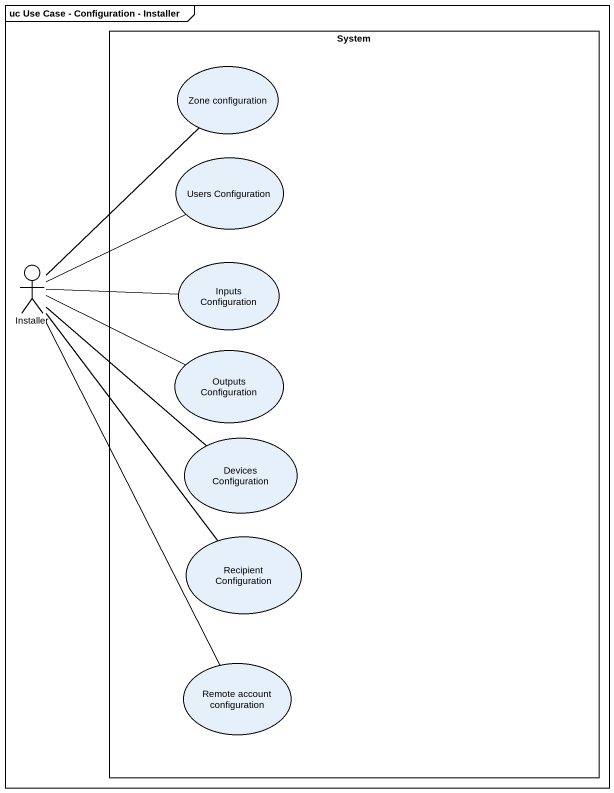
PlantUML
@startuml
mainframe uc Use Case - Configuration - Installer
rectangle System {
  usecase "Zone configuration" as Zone_configuration
  usecase "Users Configuration" as Users_Configuration
  usecase "Inputs Configuration" as Inputs_Configuration
  usecase "Outputs Configuration" as Outputs_Configuration
  usecase "Devices Configuration" as Devices_Configuration
  usecase "Recipient Configuration" as Recipient_Configuration
  usecase "Remote account configuration" as Remote_account_configuration
}
actor Installer
Installer -up- Zone_configuration
Installer -right- Users_Configuration
Installer -right- Inputs_Configuration
Installer -right- Outputs_Configuration
Installer -- Devices_Configuration
Installer -- Recipient_Configuration
Installer -- Remote_account_configuration
@enduml
